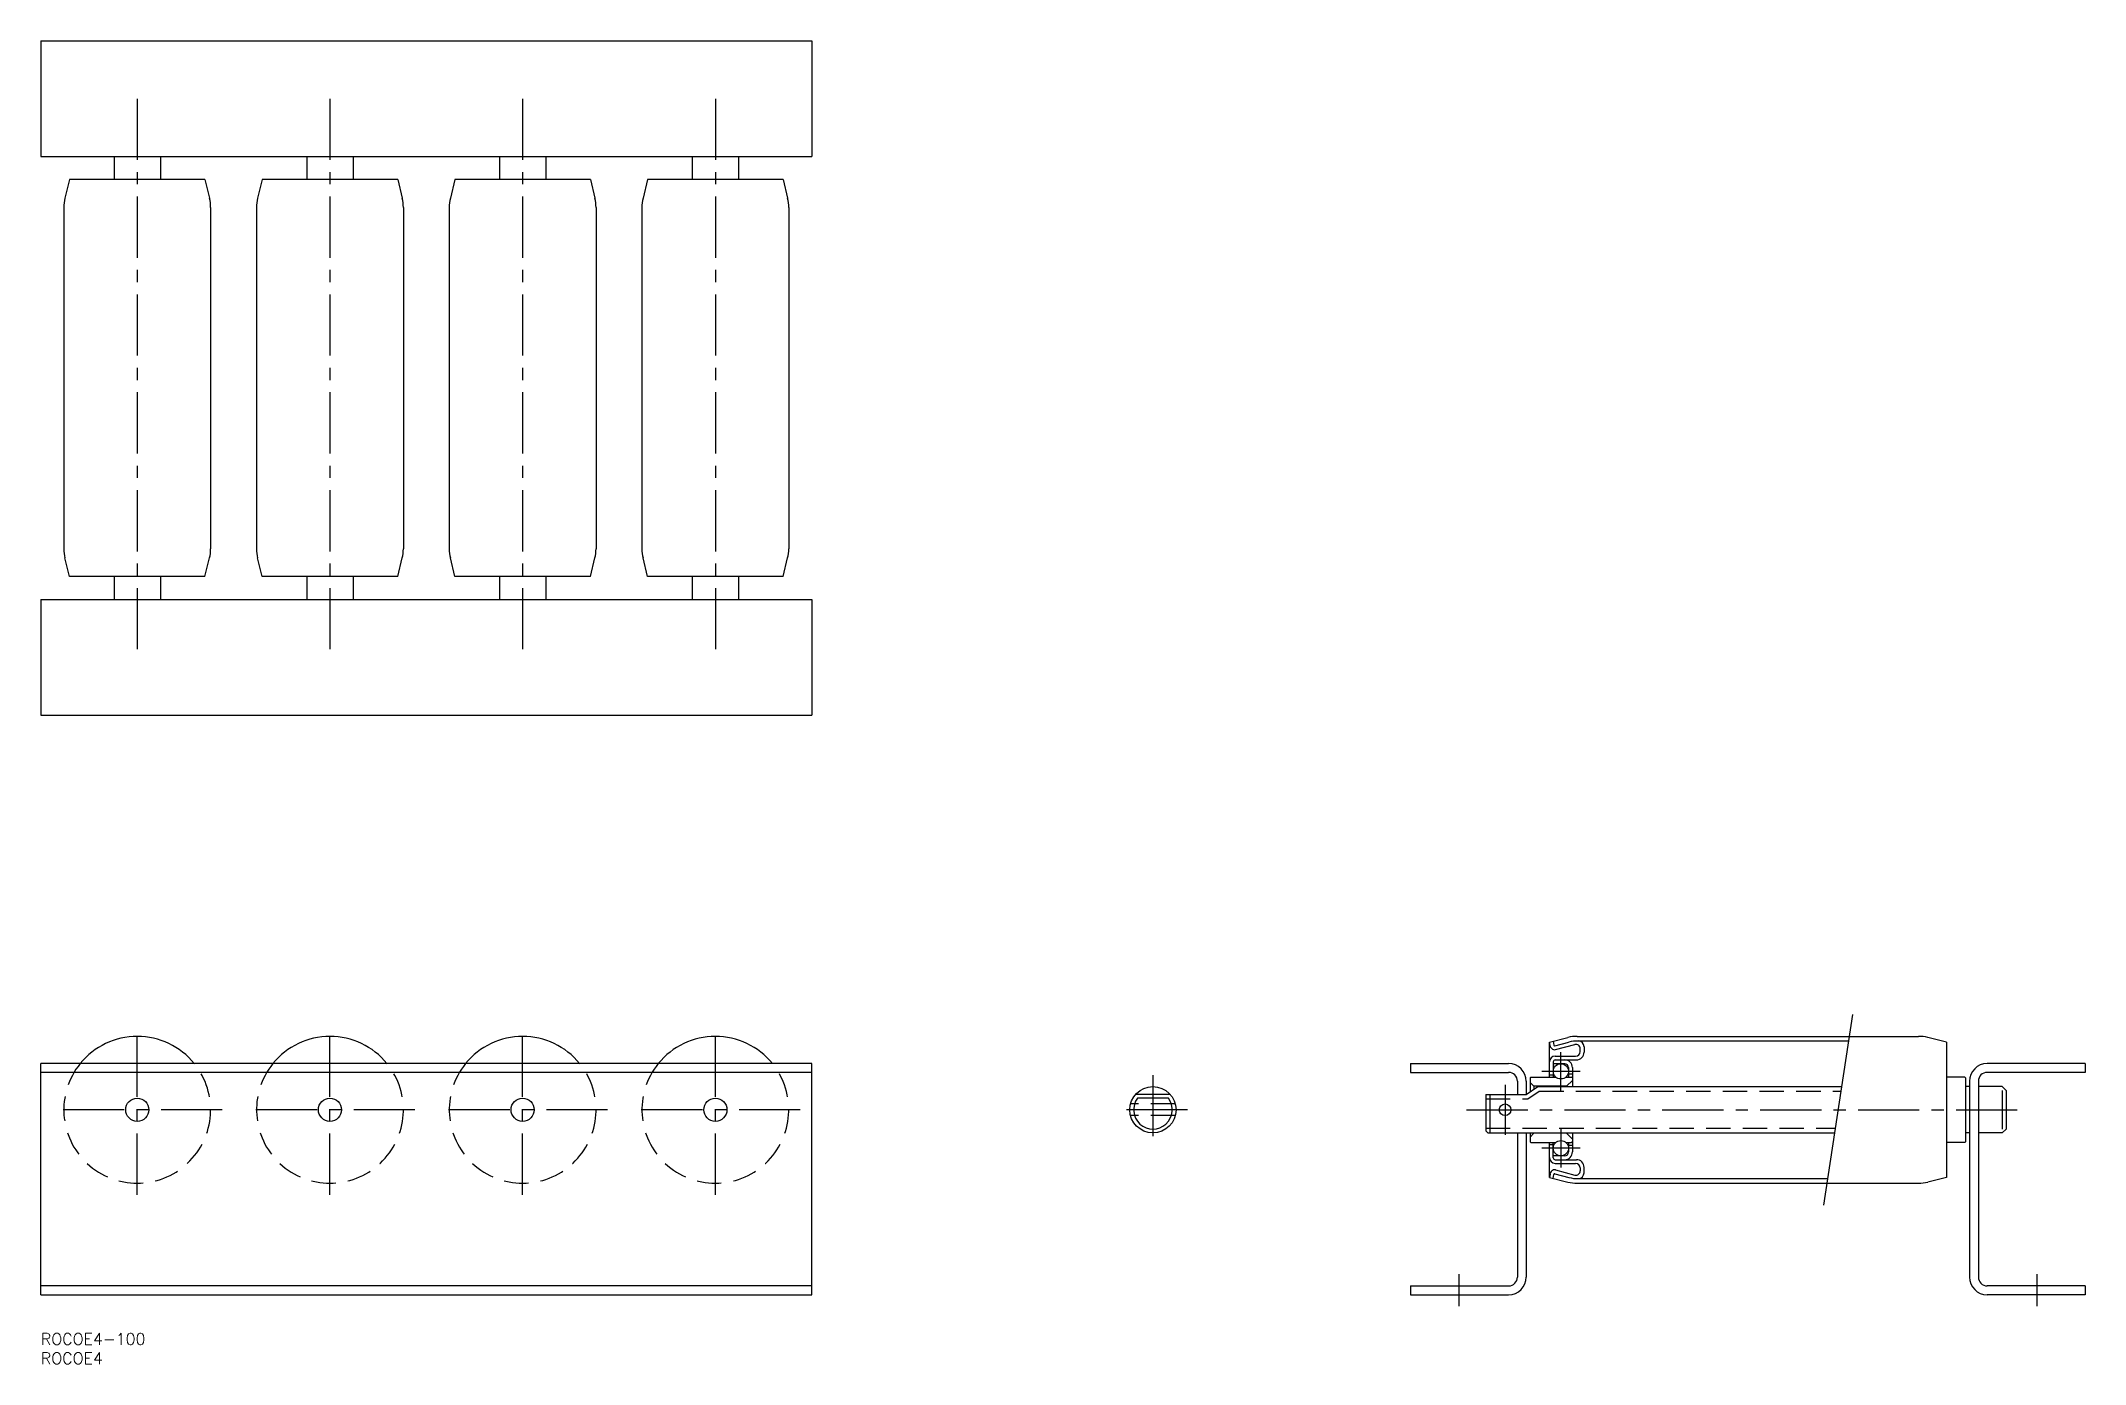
# Model space of a CAD drawing. Extents: x 0 to 530, y -8 to 335.
import ezdxf

# ---------------------------------------------------------------- set-up
doc = ezdxf.new("R2010")
doc.units = 0
doc.header["$LTSCALE"] = 0.5
doc.linetypes.add('CENTER', pattern=[50.8, 31.75, -6.35, 6.35, -6.35])
doc.linetypes.add('DASHED', pattern=[19.05, 12.7, -6.35])
for name, color, linetype in [('MSM_CENTER', 1, 'CENTER'), ('MSM_CONTINUOUS', 7, 'CONTINUOUS'), ('MSM_DASHED', 4, 'DASHED'), ('MSM_NARROW', 5, 'CONTINUOUS'), ('MSM_PART_NUMBER', 7, 'CONTINUOUS')]:
    doc.layers.add(name, color=color, linetype=linetype)
doc.styles.get("Standard").update_dxf_attribs({"font": 'txt.shx', "height": 3, "bigfont": 'bigfont.shx'})

# ---------------------------------------------------------------- blocks, each defined once
blk = doc.blocks.new('*U12')
at = {"layer": 'MSM_PART_NUMBER'}
blk.add_text('ROCOE4-100', height=3, dxfattribs=at).set_placement((0, -3))
blk = doc.blocks.new('*U13')
at = {"layer": 'MSM_PART_NUMBER'}
blk.add_text('ROCOE4', height=3, dxfattribs=at).set_placement((0, -8))

msp = doc.modelspace()

# ---------------------------------------------------------------- linework, layer by layer
at = {"layer": 'MSM_CENTER'}
for p, q in [((25, 320.37), (25, 175.37)), ((75, 320.37), (75, 175.37)), ((125, 320.37), (125, 175.37)), ((175, 320.37), (175, 175.37)), ((25, 35.95), (25, 80.05)), ((75, 35.95), (75, 80.05)), ((125, 35.95), (125, 80.05)), ((175, 35.95), (175, 80.05)), ((394.39, 62.98), (394.39, 72.95)), ((288.54, 67), (288.54, 49)), ((379.91, 64.5), (379.91, 51.5)), ((399.38, 67.97), (389.41, 67.97)), ((47.05, 58), (2.95, 58)), ((97.05, 58), (52.95, 58)), ((147.05, 58), (102.95, 58)), ((197.05, 58), (152.95, 58)), ((297.54, 58), (279.54, 58)), ((369.91, 58), (514.91, 58)), ((399.38, 48.03), (389.41, 48.03)), ((394.39, 53.02), (394.39, 43.05)), ((367.91, 15.3), (367.91, 7)), ((517.91, 15.3), (517.91, 7))]:
    msp.add_line(p, q, dxfattribs=at)
at = {"layer": 'MSM_CONTINUOUS'}
for p, q in [((0, 335.37), (200, 335.37)), ((0, 335.37), (0, 305.37)), ((200, 335.37), (200, 305.37)), ((0, 305.37), (200, 305.37)), ((19, 305.37), (19, 299.37)), ((31, 305.37), (31, 299.37)), ((69, 305.37), (69, 299.37)), ((81, 305.37), (81, 299.37)), ((119, 305.37), (119, 299.37)), ((131, 305.37), (131, 299.37)), ((169, 305.37), (169, 299.37)), ((181, 305.37), (181, 299.37)), ((7.42, 299.37), (6.24, 294.54)), ((42.58, 299.37), (7.42, 299.37)), ((42.58, 299.37), (43.76, 294.54)), ((57.42, 299.37), (56.24, 294.54)), ((92.58, 299.37), (57.42, 299.37)), ((92.58, 299.37), (93.76, 294.54)), ((107.42, 299.37), (106.24, 294.54)), ((142.58, 299.37), (107.42, 299.37)), ((142.58, 299.37), (143.76, 294.54)), ((157.42, 299.37), (156.24, 294.54)), ((192.58, 299.37), (157.42, 299.37)), ((192.58, 299.37), (193.76, 294.54)), ((5.95, 292.16), (5.95, 203.58)), ((44.05, 292.16), (44.05, 203.58)), ((55.95, 292.16), (55.95, 203.58)), ((94.05, 292.16), (94.05, 203.58)), ((105.95, 292.16), (105.95, 203.58)), ((144.05, 292.16), (144.05, 203.58)), ((155.95, 292.16), (155.95, 203.58)), ((194.05, 292.16), (194.05, 203.58)), ((7.42, 196.37), (6.24, 201.19)), ((42.58, 196.37), (7.42, 196.37)), ((19, 196.37), (19, 190.37)), ((31, 196.37), (31, 190.37)), ((42.58, 196.37), (43.76, 201.19)), ((57.42, 196.37), (56.24, 201.19)), ((92.58, 196.37), (57.42, 196.37)), ((69, 196.37), (69, 190.37)), ((81, 196.37), (81, 190.37)), ((92.58, 196.37), (93.76, 201.19)), ((107.42, 196.37), (106.24, 201.19)), ((142.58, 196.37), (107.42, 196.37)), ((119, 196.37), (119, 190.37)), ((131, 196.37), (131, 190.37)), ((142.58, 196.37), (143.76, 201.19)), ((157.42, 196.37), (156.24, 201.19)), ((192.58, 196.37), (157.42, 196.37)), ((169, 196.37), (169, 190.37)), ((181, 196.37), (181, 190.37)), ((192.58, 196.37), (193.76, 201.19)), ((0, 190.37), (200, 190.37)), ((0, 190.37), (0, 160.37)), ((200, 190.37), (200, 160.37)), ((0, 160.37), (200, 160.37)), ((391.41, 75.58), (396.23, 76.76)), ((391.41, 66.52), (391.41, 75.58)), ((391.57, 74.69), (391.41, 75.58)), ((392.38, 75.82), (392.57, 74.78)), ((392.81, 74.62), (396.48, 75.57)), ((392.95, 73.62), (398.03, 74.94)), ((398.62, 77.05), (487.2, 77.05)), ((398.68, 75.85), (469.03, 75.85)), ((400.41, 74.35), (400.41, 72.95)), ((494.41, 75.58), (489.58, 76.76)), ((494.41, 75.58), (494.41, 40.42)), ((200, 70), (0, 70)), ((0, 10), (0, 70)), ((200, 10), (200, 70)), ((355.41, 70), (355.41, 67.7)), ((355.41, 70), (380.81, 70)), ((392.41, 70.45), (392.41, 66.52)), ((395.38, 69.95), (392.41, 69.95)), ((392.91, 71.9), (398.21, 71.9)), ((392.91, 70.95), (398.41, 70.95)), ((399.41, 73.1), (399.41, 73.87)), ((530.41, 70), (505.01, 70)), ((530.41, 70), (530.41, 67.7)), ((200, 67.7), (0, 67.7)), ((355.41, 67.7), (380.81, 67.7)), ((383.11, 65.4), (383.11, 62)), ((385.41, 65.4), (385.41, 62)), ((385.41, 62), (388.41, 64)), ((386.61, 66.5), (386.41, 66.3)), ((386.41, 66.3), (386.41, 62.67)), ((387.41, 64.1), (386.41, 65.1)), ((386.61, 66.5), (393.06, 66.5)), ((387.41, 64.1), (387.41, 63.33)), ((395.88, 64.1), (387.41, 64.1)), ((388.41, 64), (467.23, 64)), ((391.41, 67.05), (392.41, 67.05)), ((395.73, 66.5), (397.18, 66.5)), ((397.38, 65.6), (395.88, 64.1)), ((395.88, 64.1), (395.88, 64)), ((396.38, 68.95), (396.38, 66.52)), ((397.38, 67.25), (396.38, 67.25)), ((397.38, 66.3), (397.18, 66.5)), ((397.38, 68.95), (397.38, 64)), ((499.21, 66.5), (494.41, 66.5)), ((499.21, 66.5), (499.41, 66.3)), ((499.41, 66.3), (499.41, 49.7)), ((500.41, 64), (499.41, 64)), ((500.41, 65.4), (500.41, 14.6)), ((502.71, 65.4), (502.71, 14.6)), ((508.91, 64), (502.71, 64)), ((530.41, 67.7), (505.01, 67.7)), ((508.91, 64), (509.91, 63)), ((293.01, 62), (284.07, 62)), ((292.54, 61), (284.54, 61)), ((374.91, 62), (385.41, 62)), ((374.91, 62), (374.91, 52.5)), ((375.91, 62), (375.91, 52)), ((508.91, 63), (508.91, 53)), ((509.91, 63), (509.91, 53)), ((375.41, 52), (374.91, 52.5)), ((375.41, 52), (465.4, 52)), ((383.11, 52), (383.11, 14.6)), ((385.41, 52), (385.41, 14.6)), ((386.41, 52), (386.41, 49.7)), ((387.41, 51.9), (386.41, 50.9)), ((386.61, 49.5), (386.41, 49.7)), ((386.61, 49.5), (393.06, 49.5)), ((387.41, 52), (387.41, 51.9)), ((395.88, 51.9), (387.41, 51.9)), ((391.41, 40.42), (391.41, 49.48)), ((391.41, 48.95), (392.41, 48.95)), ((392.41, 45.55), (392.41, 49.48)), ((395.73, 49.5), (397.18, 49.5)), ((395.88, 52), (395.88, 51.9)), ((397.38, 50.4), (395.88, 51.9)), ((396.38, 49.48), (396.38, 47.05)), ((397.38, 48.75), (396.38, 48.75)), ((397.38, 49.7), (397.18, 49.5)), ((397.38, 52), (397.38, 50.4)), ((397.38, 50.4), (397.38, 47.05)), ((499.21, 49.5), (494.41, 49.5)), ((499.21, 49.5), (499.41, 49.7)), ((500.41, 52), (499.41, 52)), ((508.91, 52), (502.71, 52)), ((509.91, 53), (508.91, 52)), ((395.38, 46.05), (392.41, 46.05)), ((392.91, 45.05), (398.41, 45.05)), ((392.91, 44.1), (398.21, 44.1)), ((399.41, 42.9), (399.41, 42.13)), ((400.41, 41.65), (400.41, 43.05)), ((391.57, 41.31), (391.41, 40.42)), ((391.41, 40.42), (396.23, 39.24)), ((392.38, 40.18), (392.57, 41.22)), ((392.81, 41.38), (396.48, 40.43)), ((392.95, 42.38), (398.03, 41.06)), ((398.62, 38.95), (487.2, 38.95)), ((398.68, 40.15), (463.59, 40.15)), ((494.41, 40.42), (489.58, 39.24)), ((200, 12.3), (0, 12.3)), ((355.41, 12.3), (380.81, 12.3)), ((355.41, 12.3), (355.41, 10)), ((530.41, 12.3), (505.01, 12.3)), ((530.41, 12.3), (530.41, 10)), ((0, 10), (200, 10)), ((355.41, 10), (380.81, 10)), ((530.41, 10), (505.01, 10))]:
    msp.add_line(p, q, dxfattribs=at)
for centre, radius in [((394.39, 67.97), 1.98), ((288.54, 58), 6), ((25, 58), 3), ((75, 58), 3), ((125, 58), 3), ((175, 58), 3), ((379.91, 58), 1.5), ((394.39, 48.03), 1.98)]:
    msp.add_circle(centre, radius, dxfattribs=at)
for centre, radius, start, end in [((15.95, 292.16), 10, 166.1969, 180), ((34.05, 292.16), 10, 0, 13.8031), ((65.95, 292.16), 10, 166.1969, 180), ((84.05, 292.16), 10, 0, 13.8031), ((115.95, 292.16), 10, 166.1969, 180), ((134.05, 292.16), 10, 0, 13.8031), ((165.95, 292.16), 10, 166.1969, 180), ((184.05, 292.16), 10, 0, 13.8031), ((15.95, 203.58), 10, 180, 193.8031), ((34.05, 203.58), 10, 346.1969, 0), ((65.95, 203.58), 10, 180, 193.8031), ((84.05, 203.58), 10, 346.1969, 0), ((115.95, 203.58), 10, 180, 193.8031), ((134.05, 203.58), 10, 346.1969, 0), ((165.95, 203.58), 10, 180, 193.8031), ((184.05, 203.58), 10, 346.1969, 0), ((25, 58), 19.05, 39.0443, 140.9557), ((75, 58), 19.05, 39.0443, 140.9557), ((125, 58), 19.05, 39.0443, 140.9557), ((175, 58), 19.05, 39.0443, 140.9557), ((393.04, 74.95), 1.5, 190.0254, 226.3344), ((392.76, 74.81), 0.2, 190.0254, 284.5317), ((398.62, 67.05), 10, 90, 103.8031), ((398.68, 67.05), 8.8, 88.2336, 104.5317), ((398.31, 73.87), 1.1, 0, 104.5317), ((398.91, 74.35), 1.5, 0, 88.2336), ((487.2, 67.05), 10, 76.1969, 90), ((380.81, 65.4), 4.6, 0, 90), ((392.91, 70.4), 1.5, 90, 180), ((392.7, 74.59), 1, 226.3344, 284.5317), ((392.91, 70.45), 0.5, 90, 180), ((395.38, 68.95), 2, 0, 90), ((395.38, 68.95), 1, 0, 90), ((398.21, 73.1), 1.2, 270, 0), ((398.41, 72.95), 2, 270, 0), ((505.01, 65.4), 4.6, 90, 180), ((380.81, 65.4), 2.3, 0, 90), ((505.01, 65.4), 2.3, 90, 180), ((288.54, 58), 5, 143.1301, 36.8699), ((392.91, 45.6), 1.5, 180, 270), ((392.91, 45.55), 0.5, 180, 270), ((395.38, 47.05), 1, 270, 0), ((395.38, 47.05), 2, 270, 0), ((398.21, 42.9), 1.2, 0, 90), ((398.41, 43.05), 2, 0, 90), ((393.04, 41.05), 1.5, 133.6656, 169.9746), ((392.7, 41.41), 1, 75.4683, 133.6656), ((392.76, 41.19), 0.2, 75.4683, 169.9746), ((398.62, 48.95), 10, 256.1969, 270), ((398.68, 48.95), 8.8, 255.4683, 271.7664), ((398.31, 42.13), 1.1, 255.4683, 0), ((398.91, 41.65), 1.5, 271.7664, 0), ((487.2, 48.95), 10, 270, 283.8031), ((380.81, 14.6), 2.3, 270, 0), ((380.81, 14.6), 4.6, 270, 0), ((505.01, 14.6), 4.6, 180, 270), ((505.01, 14.6), 2.3, 180, 270)]:
    msp.add_arc(centre, radius, start, end, dxfattribs=at)
at = {"layer": 'MSM_DASHED'}
for p, q in [((294.35, 59.5), (282.73, 59.5)), ((374.91, 60.8), (385.77, 60.8)), ((385.77, 60.8), (388.77, 62.8)), ((388.77, 62.8), (467.04, 62.8)), ((294.35, 56.5), (282.73, 56.5)), ((374.91, 53.2), (465.58, 53.2))]:
    msp.add_line(p, q, dxfattribs=at)
for centre in [(25, 58), (75, 58), (125, 58), (175, 58)]:
    msp.add_arc(centre, 19.05, 140.9557, 39.0443, dxfattribs=at)
at = {"layer": 'MSM_NARROW'}
msp.add_line((470.09, 82.76), (462.54, 33.23), dxfattribs=at)

# ---------------------------------------------------------------- block references
at = {"layer": 'MSM_CONTINUOUS'}
for name in ['*U12', '*U13']:
    msp.add_blockref(name, (0, 0), dxfattribs=at)

doc.saveas('drawing.dxf')
